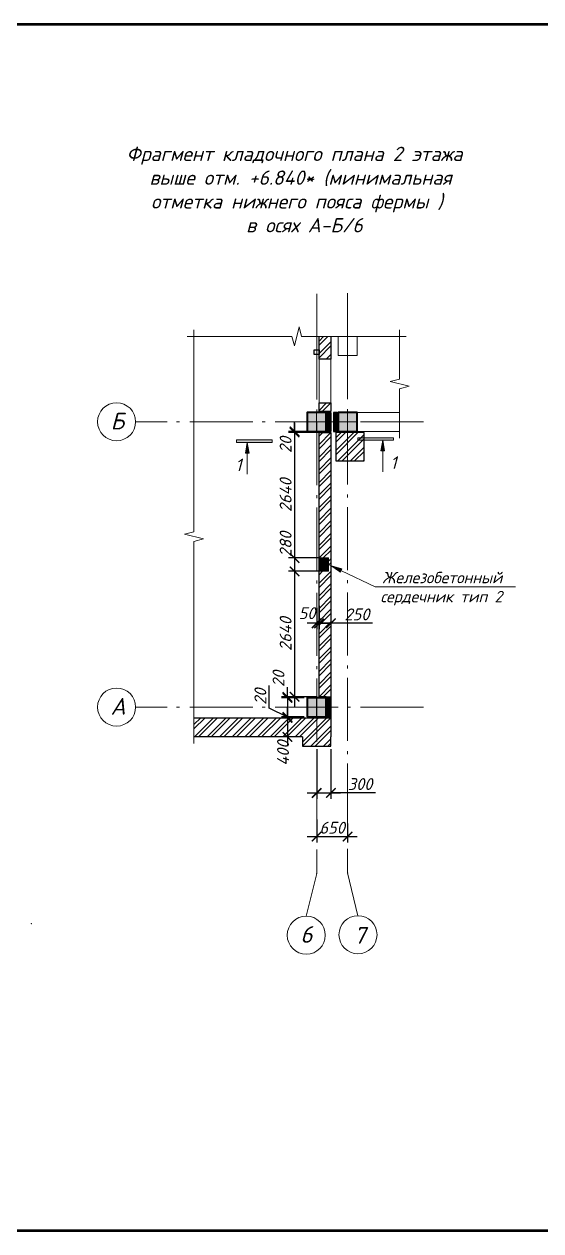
# Model space of a CAD drawing. Header units: millimetres. Extents: x -36573 to 311597, y -155058 to 0.
# Drawn here: x 222364 to 233229, y -124200 to -98823 of the extents above; entities that cross this region are included whole.
import ezdxf
from ezdxf import colors
from ezdxf.entities.mleader import LeaderData, LeaderLine
from ezdxf.enums import TextEntityAlignment as Align
from ezdxf.math import Vec2, Vec3

# ---------------------------------------------------------------- set-up
doc = ezdxf.new("R2010")
doc.units = ezdxf.units.MM
doc.header["$MEASUREMENT"] = 0
doc.linetypes.add('Double Dashed', pattern=[1797.222233, 1325, -211.666656, 63.333344, -197.222233])
doc.linetypes.add('штриховаяX2', pattern=[38.1, 25.4, -12.7])
doc.layers.get('0').update_dxf_attribs({"lineweight": 5})
doc.layers.add('#Hatch', color=7, linetype='Continuous', lineweight=5, true_color=0xadadad)
doc.layers.add('#Каркас', color=7, linetype='Continuous', lineweight=5, true_color=0x757575)
for name, color, linetype, lineweight in [('#Бетон', 10, 'Continuous', 15), ('#Выноски', 7, 'Continuous', 15), ('#размеры', 7, 'Continuous', 5), ('0_Ном._пера__99', 7, 'Continuous', 40), ('колонны_Ном._пера__94', 252, 'Continuous', 13), ('колонны_Ном._пера__99', 7, 'Continuous', 40), ('оси_Ном._пера__96', 7, 'Continuous', 5), ('оси_Ном._пера__97', 7, 'Continuous', 20), ('текст_Ном._пера__1', 7, 'Continuous', 0), ('чертеж_Ном._пера__96', 7, 'Continuous', 13), ('Штриховка', 7, 'Continuous', 9)]:
    doc.layers.add(name, color=color, linetype=linetype, lineweight=lineweight)
doc.layers.add('#стены наруж', color=7, linetype='Continuous')
doc.layers.add('колонны', color=7, linetype='Continuous')
doc.styles.add('STEP PR', font='isocpeui.ttf')
doc.dimstyles.new('SPDS', dxfattribs={"dimscale": 10, "dimtxt": 2.5, "dimasz": 2, "dimexe": 1.25, "dimexo": 0.625, "dimtad": 1, "dimdec": 0, "dimrnd": 0.001, "dimtxsty": 'STEP PR', "dimblk": 'ARCHTICK', "dimcen": 2.5, "dimdle": 2, "dimclrd": 256, "dimclre": 256, "dimclrt": 7, "dimadec": 0, "dimazin": 2, "dimtfac": 0.75, "dimtdec": 0, "dimtmove": 1, "dimatfit": 3, "dimfxl": 1, "dimtolj": 1, "dimarcsym": 1})
pattern_1 = [(45, (413166.046, -33979.112), (-17.6776695, 17.6776695), []), (135, (413166.046, -33979.112), (-17.6776695, -17.6776695), [])]
pattern_2 = [(45, (413166.05, -33979.11), (-132.58252, 132.58252), []), (45, (413254.43, -33979.11), (-132.58252, 132.58252), [])]
pattern_3 = [(45, (-11987.64, 0), (-132.58252, 132.58252), []), (45, (-11899.25, 0), (-132.58252, 132.58252), [])]

# ---------------------------------------------------------------- blocks, each defined once
blk = doc.blocks.new('Колонна_15_1', base_point=(22379, 71856))
at = {"layer": 'колонны_Ном._пера__94', "linetype": 'Continuous', "true_color": 0x919191}
blk.add_hatch(color=252, dxfattribs=at).paths.add_polyline_path([(22179, 71647), (22579, 71647), (22579, 72047), (22179, 72047)])
at = {"layer": 'колонны_Ном._пера__94', "linetype": 'Continuous', "true_color": 0x7d7d7d}
blk.add_hatch(color=8, dxfattribs=at).paths.add_polyline_path([(22179, 71647), (22579, 71647), (22579, 72047), (22179, 72047)])
at = {"layer": 'колонны_Ном._пера__99', "linetype": 'Continuous', "flags": 128}
blk.add_lwpolyline([(22179, 71647), (22579, 71647), (22579, 72047), (22179, 72047)], close=True, dxfattribs=at)
at = {"layer": 'колонны_Ном._пера__99', "color": 8, "linetype": 'Continuous', "true_color": 0x737373, "flags": 128}
blk.add_lwpolyline([(22179, 71647), (22579, 71647), (22579, 72047), (22179, 72047)], close=True, dxfattribs=at)
at = {"layer": 'оси_Ном._пера__96', "color": 253, "lineweight": 5, "true_color": 0x9c9c9c}
for points in [[(22179, 71847), (22579, 71847)], [(22179, 71847), (22579, 71847)], [(22379, 72047), (22379, 71647)], [(22379, 72047), (22379, 71647)]]:
    blk.add_lwpolyline(points, dxfattribs=at)
blk = doc.blocks.new('_ArchTick')
at = {"color": 0, "linetype": 'ByBlock', "const_width": 0.15}
blk.add_lwpolyline([(-0.5, -0.5), (0.5, 0.5)], dxfattribs=at)
blk = doc.blocks.new('*D3567')
at = {"layer": '#размеры', "lineweight": -2, "transparency": 16777216}
for p, q in [((228515, -115553), (228515, -116034)), ((229165, -115631), (229165, -116034)), ((228315, -115909), (229365, -115909))]:
    blk.add_line(p, q, dxfattribs=at)
at = {"layer": 'Defpoints', "color": 0, "transparency": 16777216}
for p in [(228515, -115490), (229165, -115569), (229165, -115909)]:
    blk.add_point(p, dxfattribs=at)
at = {"layer": '#размеры', "lineweight": -2, "transparency": 16777216, "xscale": 200, "yscale": 200, "zscale": 200, "rotation": 180}
blk.add_blockref('_ArchTick', (228515, -115909), dxfattribs=at)
at = {"layer": '#размеры', "lineweight": -2, "transparency": 16777216, "xscale": 200, "yscale": 200, "zscale": 200}
blk.add_blockref('_ArchTick', (229165, -115909), dxfattribs=at)
at = {"layer": '#размеры', "color": 7, "transparency": 16777216, "insert": (228840, -115722), "char_height": 250, "attachment_point": 5, "style": 'STEP PR'}
blk.add_mtext('\\A1;650', dxfattribs=at)
blk = doc.blocks.new('*D3570')
at = {"layer": '#размеры', "lineweight": -2, "transparency": 16777216}
for p, q in [((228565, -111059), (228565, -111549)), ((228815, -111059), (228815, -111549)), ((229015, -111424), (228365, -111424)), ((229690, -111424), (228815, -111424))]:
    blk.add_line(p, q, dxfattribs=at)
at = {"layer": 'Defpoints', "color": 0, "transparency": 16777216}
for p in [(228565, -110996), (228815, -110996), (228565, -111424)]:
    blk.add_point(p, dxfattribs=at)
at = {"layer": '#размеры', "lineweight": -2, "transparency": 16777216, "xscale": 200, "yscale": 200, "zscale": 200, "rotation": 180}
blk.add_blockref('_ArchTick', (228565, -111424), dxfattribs=at)
at = {"layer": '#размеры', "lineweight": -2, "transparency": 16777216, "xscale": 200, "yscale": 200, "zscale": 200}
blk.add_blockref('_ArchTick', (228815, -111424), dxfattribs=at)
at = {"layer": '#размеры', "color": 7, "transparency": 16777216, "insert": (229362, -111236), "char_height": 250, "attachment_point": 5, "style": 'STEP PR'}
blk.add_mtext('\\A1;250', dxfattribs=at)
blk = doc.blocks.new('*D3577')
at = {"layer": '#размеры', "lineweight": -2, "transparency": 16777216}
for p, q in [((227900, -112970), (227900, -112770)), ((228502, -112970), (227775, -112970)), ((228252, -112990), (227775, -112990)), ((227900, -112990), (227900, -112970)), ((227900, -112990), (227900, -113190))]:
    blk.add_line(p, q, dxfattribs=at)
at = {"layer": 'Defpoints', "color": 0, "transparency": 16777216}
for p in [(227900, -112970), (228315, -112990), (228565, -112970)]:
    blk.add_point(p, dxfattribs=at)
at = {"layer": '#размеры', "lineweight": -2, "transparency": 16777216, "xscale": 200, "yscale": 200, "zscale": 200}
for p, rotation in [((227900, -112970), 270), ((227900, -112990), 90)]:
    blk.add_blockref('_ArchTick', p, dxfattribs=dict(at, rotation=rotation))
at = {"layer": '#размеры', "color": 7, "transparency": 16777216, "insert": (227713, -112594), "char_height": 250, "attachment_point": 5, "rotation": 90, "style": 'STEP PR'}
blk.add_mtext('\\A1;20', dxfattribs=at)
blk = doc.blocks.new('*D3578')
at = {"layer": '#размеры', "lineweight": -2, "transparency": 16777216}
for p, q in [((228050, -107390), (228050, -107190)), ((228452, -107390), (227925, -107390)), ((228452, -107410), (227925, -107410)), ((228050, -107390), (228050, -107410)), ((228050, -107410), (228050, -107610))]:
    blk.add_line(p, q, dxfattribs=at)
at = {"layer": 'Defpoints', "color": 0, "transparency": 16777216}
for p in [(228050, -107410), (228515, -107390), (228515, -107410)]:
    blk.add_point(p, dxfattribs=at)
at = {"layer": '#размеры', "lineweight": -2, "transparency": 16777216, "xscale": 200, "yscale": 200, "zscale": 200}
for p, rotation in [((228050, -107390), 270), ((228050, -107410), 90)]:
    blk.add_blockref('_ArchTick', p, dxfattribs=dict(at, rotation=rotation))
at = {"layer": '#размеры', "color": 7, "transparency": 16777216, "insert": (227862, -107674), "char_height": 250, "attachment_point": 5, "rotation": 90, "style": 'STEP PR'}
blk.add_mtext('\\A1;20', dxfattribs=at)
blk = doc.blocks.new('*D3579')
at = {"layer": '#размеры', "lineweight": -2, "transparency": 16777216}
for p, q in [((228050, -107210), (228050, -110250)), ((228565, -107410), (227925, -107410)), ((228552, -110050), (227925, -110050))]:
    blk.add_line(p, q, dxfattribs=at)
at = {"layer": 'Defpoints', "color": 0, "transparency": 16777216}
for p in [(228627, -107410), (228050, -110050), (228615, -110050)]:
    blk.add_point(p, dxfattribs=at)
at = {"layer": '#размеры', "lineweight": -2, "transparency": 16777216, "xscale": 200, "yscale": 200, "zscale": 200}
for p, rotation in [((228050, -107410), 90), ((228050, -110050), 270)]:
    blk.add_blockref('_ArchTick', p, dxfattribs=dict(at, rotation=rotation))
at = {"layer": '#размеры', "color": 7, "transparency": 16777216, "insert": (227862, -108730), "char_height": 250, "attachment_point": 5, "rotation": 90, "style": 'STEP PR'}
blk.add_mtext('\\A1;2640', dxfattribs=at)
blk = doc.blocks.new('*D3580')
at = {"layer": '#размеры', "lineweight": -2, "transparency": 16777216}
for p, q in [((227518, -113205), (227518, -112730)), ((227900, -113400), (227518, -113205)), ((228252, -113390), (227775, -113390)), ((228252, -113410), (227775, -113410)), ((227900, -113390), (227900, -113190)), ((227900, -113390), (227900, -113410)), ((227900, -113390), (227900, -113410)), ((227900, -113410), (227900, -113610))]:
    blk.add_line(p, q, dxfattribs=at)
at = {"layer": 'Defpoints', "color": 0, "transparency": 16777216}
for p in [(227900, -113410), (228315, -113390), (228315, -113410)]:
    blk.add_point(p, dxfattribs=at)
at = {"layer": '#размеры', "lineweight": -2, "transparency": 16777216, "xscale": 200, "yscale": 200, "zscale": 200}
for p, rotation in [((227900, -113390), 270), ((227900, -113410), 90)]:
    blk.add_blockref('_ArchTick', p, dxfattribs=dict(at, rotation=rotation))
at = {"layer": '#размеры', "color": 7, "transparency": 16777216, "insert": (227331, -112967), "char_height": 250, "attachment_point": 5, "rotation": 90, "style": 'STEP PR'}
blk.add_mtext('\\A1;20', dxfattribs=at)
blk = doc.blocks.new('*D3573')
at = {"layer": '#размеры', "lineweight": -2, "transparency": 16777216}
for p, q in [((228252, -113410), (227775, -113410)), ((227900, -113210), (227900, -114010)), ((228152, -113810), (227775, -113810))]:
    blk.add_line(p, q, dxfattribs=at)
at = {"layer": 'Defpoints', "color": 0, "transparency": 16777216}
for p in [(228315, -113410), (227900, -113810), (228215, -113810)]:
    blk.add_point(p, dxfattribs=at)
at = {"layer": '#размеры', "lineweight": -2, "transparency": 16777216, "xscale": 200, "yscale": 200, "zscale": 200}
for p, rotation in [((227900, -113410), 90), ((227900, -113810), 270)]:
    blk.add_blockref('_ArchTick', p, dxfattribs=dict(at, rotation=rotation))
at = {"layer": '#размеры', "color": 7, "transparency": 16777216, "insert": (227807, -114154), "char_height": 250, "attachment_point": 5, "rotation": 90, "style": 'STEP PR'}
blk.add_mtext('\\A1;400', dxfattribs=at)
blk = doc.blocks.new('*D3575')
at = {"layer": '#размеры', "lineweight": -2, "transparency": 16777216}
for p, q in [((228515, -114072), (228515, -115117)), ((228815, -114072), (228815, -115117)), ((228315, -114992), (229015, -114992)), ((229755, -114992), (228815, -114992))]:
    blk.add_line(p, q, dxfattribs=at)
at = {"layer": 'Defpoints', "color": 0, "transparency": 16777216}
for p in [(228515, -114010), (228815, -114010), (228815, -114992)]:
    blk.add_point(p, dxfattribs=at)
at = {"layer": '#размеры', "lineweight": -2, "transparency": 16777216, "xscale": 200, "yscale": 200, "zscale": 200, "rotation": 180}
blk.add_blockref('_ArchTick', (228515, -114992), dxfattribs=at)
at = {"layer": '#размеры', "lineweight": -2, "transparency": 16777216, "xscale": 200, "yscale": 200, "zscale": 200}
blk.add_blockref('_ArchTick', (228815, -114992), dxfattribs=at)
at = {"layer": '#размеры', "color": 7, "transparency": 16777216, "insert": (229427, -114804), "char_height": 250, "attachment_point": 5, "style": 'STEP PR'}
blk.add_mtext('\\A1;300', dxfattribs=at)
blk = doc.blocks.new('*D3576')
at = {"layer": '#размеры', "lineweight": -2, "transparency": 16777216}
for p, q in [((228050, -109850), (228050, -110530)), ((228552, -110050), (227925, -110050)), ((228552, -110330), (227925, -110330))]:
    blk.add_line(p, q, dxfattribs=at)
at = {"layer": 'Defpoints', "color": 0, "transparency": 16777216}
for p in [(228615, -110050), (228050, -110330), (228615, -110330)]:
    blk.add_point(p, dxfattribs=at)
at = {"layer": '#размеры', "lineweight": -2, "transparency": 16777216, "xscale": 200, "yscale": 200, "zscale": 200}
for p, rotation in [((228050, -110050), 90), ((228050, -110330), 270)]:
    blk.add_blockref('_ArchTick', p, dxfattribs=dict(at, rotation=rotation))
at = {"layer": '#размеры', "color": 7, "transparency": 16777216, "insert": (227862, -109764), "char_height": 250, "attachment_point": 5, "rotation": 90, "style": 'STEP PR'}
blk.add_mtext('\\A1;280', dxfattribs=at)
blk = doc.blocks.new('*D3582')
at = {"layer": '#размеры', "lineweight": -2, "transparency": 16777216}
for p, q in [((228050, -110130), (228050, -113170)), ((228552, -110330), (227925, -110330)), ((228502, -112970), (227925, -112970))]:
    blk.add_line(p, q, dxfattribs=at)
at = {"layer": 'Defpoints', "color": 0, "transparency": 16777216}
for p in [(228615, -110330), (228050, -112970), (228565, -112970)]:
    blk.add_point(p, dxfattribs=at)
at = {"layer": '#размеры', "lineweight": -2, "transparency": 16777216, "xscale": 200, "yscale": 200, "zscale": 200}
for p, rotation in [((228050, -110330), 90), ((228050, -112970), 270)]:
    blk.add_blockref('_ArchTick', p, dxfattribs=dict(at, rotation=rotation))
at = {"layer": '#размеры', "color": 7, "transparency": 16777216, "insert": (227862, -111650), "char_height": 250, "attachment_point": 5, "rotation": 90, "style": 'STEP PR'}
blk.add_mtext('\\A1;2640', dxfattribs=at)
blk = doc.blocks.new('*U1129')
at = {"color": 0, "linetype": 'ByBlock', "lineweight": -2}
for p, q in [((26.56, 0), (26.87, 1.25)), ((26.87, 1.25), (27.5, -1.25)), ((26.56, 0), (0, 0)), ((27.5, -1.25), (27.81, 0)), ((54.37, 0), (27.81, 0))]:
    blk.add_line(p, q, dxfattribs=at)
blk = doc.blocks.new('*U1131')
at = {"color": 0, "linetype": 'ByBlock', "lineweight": -2}
for p, q in [((6.5, 0), (6.81, 1.25)), ((6.81, 1.25), (7.43, -1.25)), ((6.5, 0), (0, 0)), ((7.43, -1.25), (7.75, 0)), ((14.24, 0), (7.75, 0))]:
    blk.add_line(p, q, dxfattribs=at)
blk = doc.blocks.new('*U1128')
at = {"color": 0, "linetype": 'ByBlock', "lineweight": -2}
for p, q in [((13.76, 0), (14.07, 1.25)), ((14.07, 1.25), (14.7, -1.25)), ((13.76, 0), (0, 0)), ((14.7, -1.25), (15.01, 0)), ((28.77, 0), (15.01, 0))]:
    blk.add_line(p, q, dxfattribs=at)
blk = doc.blocks.new('сердечник280х200')
at = {"layer": '#Hatch'}
h = blk.add_hatch(dxfattribs=at)
h.set_pattern_fill('ANSI33', color=256, scale=500)
h.paths.add_polyline_path([(-140, -100), (140, -100), (140, 100), (-140, 100)])
at = {"layer": '#Бетон'}
blk.add_lwpolyline([(-140, -100), (140, -100), (140, 100), (-140, 100)], close=True, dxfattribs=at)
blk = doc.blocks.new('A$C762B6EB3')
at = {"layer": '#Hatch', "true_color": 0xdbdbdb}
h = blk.add_hatch(color=254, dxfattribs=at)
h.dxf.hatch_style = 1
h.paths.add_polyline_path([(-280, -200), (0, -200), (0, 0), (-280, 0)])
at = {"layer": '#Бетон'}
blk.add_lwpolyline([(-280, -200), (0, -200), (0, 0), (-280, 0)], close=True, dxfattribs=at)
at = {"layer": '#размеры'}
blk.add_blockref('сердечник280х200', (-140, -100), dxfattribs=at)
blk = doc.blocks.new('*D3584')
at = {"layer": '#размеры', "lineweight": -2, "transparency": 16777216}
for p, q in [((228515, -111101), (228515, -111549)), ((228565, -111059), (228565, -111549)), ((228515, -111424), (228315, -111424)), ((228565, -111424), (228515, -111424)), ((228565, -111424), (228765, -111424))]:
    blk.add_line(p, q, dxfattribs=at)
at = {"layer": 'Defpoints', "color": 0, "transparency": 16777216}
for p in [(228515, -111038), (228565, -110996), (228515, -111424)]:
    blk.add_point(p, dxfattribs=at)
at = {"layer": '#размеры', "lineweight": -2, "transparency": 16777216, "xscale": 200, "yscale": 200, "zscale": 200}
blk.add_blockref('_ArchTick', (228515, -111424), dxfattribs=at)
at = {"layer": '#размеры', "lineweight": -2, "transparency": 16777216, "xscale": 200, "yscale": 200, "zscale": 200, "rotation": 180}
blk.add_blockref('_ArchTick', (228565, -111424), dxfattribs=at)
at = {"layer": '#размеры', "color": 7, "transparency": 16777216, "insert": (228312, -111211), "char_height": 250, "attachment_point": 5, "style": 'STEP PR'}
blk.add_mtext('\\A1;50', dxfattribs=at)
blk = doc.blocks.new('*U393')
at = {"ltscale": 100}
h = blk.add_hatch(color=256, dxfattribs=at)
h.dxf.hatch_style = 1
h.paths.add_polyline_path([(665, 770), (665, 700), (1665, 700), (1665, 770)])
h = blk.add_hatch(color=256, dxfattribs=at)
h.dxf.hatch_style = 1
h.paths.add_polyline_path([(1415, 400), (1365, 400), (1315, 400), (1365, 700)])
at = {"linetype": 'Continuous', "ltscale": 100}
for p, q in [((665, 770), (1665, 770)), ((1665, 700), (665, 700)), ((1365, 700), (1315, 400)), ((1365, 700), (1415, 400)), ((1665, 770), (1665, 700)), ((1315, 400), (1365, 400)), ((1415, 400), (1365, 400))]:
    blk.add_line(p, q, dxfattribs=at)
blk.add_lwpolyline([(665, 770), (665, 700)], dxfattribs=at)
at = {"linetype": 'Continuous', "ltscale": 100, "extrusion": (1, 1e-16, 0), "elevation": 1365}
blk.add_lwpolyline([(-190, 0), (400, 0)], dxfattribs=at)
at = {"ltscale": 100, "style": 'STEP PR'}
blk.add_attdef('Nh', text='', height=350, dxfattribs=at).set_placement((1799, -102), align=Align.RIGHT)
blk = doc.blocks.new('*U3586')
at = {"ltscale": 100}
h = blk.add_hatch(color=256, dxfattribs=at)
h.dxf.hatch_style = 1
h.paths.add_polyline_path([(-335, 770), (-335, 700), (665, 700), (665, 770)])
h = blk.add_hatch(color=256, dxfattribs=at)
h.dxf.hatch_style = 1
h.paths.add_polyline_path([(-85, 400), (-35, 400), (15, 400), (-35, 700)])
at = {"linetype": 'Continuous', "ltscale": 100}
for p, q in [((-335, 770), (-335, 700)), ((665, 770), (-335, 770)), ((-335, 700), (665, 700)), ((-35, 700), (-85, 400)), ((-35, 700), (15, 400)), ((-85, 400), (-35, 400)), ((15, 400), (-35, 400))]:
    blk.add_line(p, q, dxfattribs=at)
blk.add_lwpolyline([(665, 770), (665, 700)], dxfattribs=at)
at = {"linetype": 'Continuous', "ltscale": 100, "extrusion": (-1, 1e-16, 0), "elevation": 35}
blk.add_lwpolyline([(190, 0), (-400, 0)], dxfattribs=at)
at = {"ltscale": 100, "style": 'STEP PR'}
blk.add_attdef('Nh', text='', height=350, dxfattribs=at).set_placement((-192, -102), align=Align.RIGHT)

msp = doc.modelspace()

# ---------------------------------------------------------------- hatches: boundary and pattern name
at = {"layer": '#Hatch'}
h = msp.add_hatch(dxfattribs=at)
h.set_pattern_fill('ANSI32', color=256, scale=500)
h.set_pattern_definition(pattern_3)
h.paths.add_polyline_path([(228564.87483, -105390.93044), (228814.87436, -105390.93044), (228814.87436, -105869.4852), (228564.87483, -105869.4852)])
h = msp.add_hatch(dxfattribs=at)
h.set_pattern_fill('ANSI32', color=256, scale=500)
h.set_pattern_definition(pattern_2)
h.paths.add_polyline_path([(228814.87521, -106969.50431), (228814.87521, -106789.52005), (228565.08192, -106789.52005), (228565.2609, -106969.50431)])
h = msp.add_hatch(dxfattribs=at)
h.set_pattern_fill('ANSI37', color=256, scale=200)
h.set_pattern_definition(pattern_1)
h.paths.add_polyline_path([(228945.16515, -106989.50446), (228865.16858, -106989.50446), (228865.16858, -107189.50446), (228945.16515, -107189.50446)])
h.paths.add_polyline_path([(228945.16515, -107189.50446), (228865.16858, -107189.50446), (228865.16858, -107389.50446), (228945.16515, -107389.50446)])
h.paths.add_polyline_path([(228814.87521, -107189.50446), (228734.87864, -107189.50446), (228734.87864, -107389.50446), (228814.87521, -107389.50446)])
h.paths.add_polyline_path([(228814.87521, -106989.50446), (228734.87864, -106989.50446), (228734.87864, -107189.50446), (228814.87521, -107189.50446)])
h = msp.add_hatch(dxfattribs=at)
h.set_pattern_fill('ANSI32', color=256, scale=500)
h.paths.add_polyline_path([(228814.87521, -107409.50463), (228564.87521, -107409.50463), (228564.87521, -110049.50455), (228764.87521, -110049.50455), (228764.87521, -110329.50455), (228564.87521, -110329.50455), (228564.87521, -112969.50446), (228714.58289, -112969.50446), (228814.87521, -112969.50446)])
h = msp.add_hatch(dxfattribs=at)
h.set_pattern_fill('ANSI32', color=256, scale=500)
h.set_pattern_definition(pattern_3)
h.paths.add_polyline_path([(229514.75044, -108009.50446), (229514.75559, -107409.50446), (228915.16858, -107409.50446), (228915.16515, -108009.50446)])
h = msp.add_hatch(dxfattribs=at)
h.set_pattern_fill('ANSI37', color=256, scale=200)
h.set_pattern_definition(pattern_1)
h.paths.add_polyline_path([(228814.87521, -112969.50446), (228714.58289, -112969.50446), (228714.58289, -113189.50446), (228814.87521, -113189.50446)])
edge = h.paths.add_edge_path()
edge.add_line((228814.87521, -113189.50446), (228714.58289, -113189.50446))
edge.add_line((228714.58289, -113189.50446), (228714.58289, -113374.56091))
edge.add_arc((228472.10577, -113392.03268), 243.10578, -4.121345682, 4.121345682, ccw=False)
edge.add_arc((228747.67311, -113868.73766), 460.42382, 85.878654318, 94.121345682, ccw=False)
edge.add_line((228780.76332, -113409.50446), (228814.87521, -113409.50446))
edge.add_line((228814.87521, -113409.50446), (228814.87521, -113189.50446))
h = msp.add_hatch(dxfattribs=at)
h.set_pattern_fill('ANSI32', color=256, scale=500)
h.set_pattern_definition(pattern_2)
edge = h.paths.add_edge_path(flags=17)
edge.add_line((228814.87521, -113409.50446), (228350.03763, -113409.50446))
edge.add_arc((228510.62117, -113286.01165), 202.57727, 217.561195905, 292.542638093)
edge.add_arc((228753.75882, -113384.3295), 187.78779, 208.21458933, 288.993114138)
edge.add_line((228814.87521, -113561.89369), (228814.87521, -113409.50446))
edge = h.paths.add_edge_path()
edge.add_line((225934.02698, -113409.50446), (225934.02698, -113809.50446))
edge.add_line((225934.02698, -113809.50446), (228214.87521, -113809.50446))
edge.add_line((228214.87521, -113809.50446), (228214.87521, -114009.50446))
edge.add_line((228214.87521, -114009.50446), (228814.87521, -114009.50446))
edge.add_line((228814.87521, -114009.50446), (228814.87521, -113809.50446))
edge.add_line((228814.87521, -113809.50446), (228814.87521, -113561.89369))
edge.add_arc((228753.75882, -113384.3295), 187.78779, 208.21458933, 288.993114138, ccw=False)
edge.add_arc((228510.62117, -113286.01165), 202.57727, 217.561195905, 292.542638093, ccw=False)
edge.add_line((228350.03763, -113409.50446), (225934.02698, -113409.50446))

# ---------------------------------------------------------------- linework, layer by layer
at = {"layer": '#Каркас', "lineweight": 30}
msp.add_lwpolyline([(228463.84288, -105669.50446), (228563.84288, -105669.50446), (228563.84288, -105769.50446), (228463.84288, -105769.50446)], close=True, dxfattribs=at)
at = {"layer": '#размеры'}
msp.add_lwpolyline([(228814.87521, -106789.52005), (228565.08192, -106789.52005), (228564.87521, -105869.4852), (228814.87436, -105869.4852)], close=True, dxfattribs=at)
at = {"layer": '#стены наруж', "lineweight": 30}
for points in [[(228814.8687, -105390.93044), (228814.87478, -105869.48508), (228564.87478, -105869.48531), (228564.87483, -105390.93044)], [(228564.72905, -112969.50446), (228564.87521, -107409.50463), (228814.87521, -107409.50463)], [(228814.87521, -107409.50463), (228814.87521, -113409.50446), (228714.58289, -113409.50446), (228714.58289, -112969.50446), (228564.72905, -112969.50446)], [(228714.58289, -112969.50446), (228814.87521, -112969.50446)], [(225934.02698, -113409.50446), (228814.87521, -113409.50446), (228814.87521, -113809.50446)], [(228214.87521, -113809.50446), (225934.02698, -113809.50446)], [(228214.87521, -113809.50446), (228214.87521, -114009.50446), (228814.87521, -114009.50446), (228814.87521, -113809.50446)]]:
    msp.add_lwpolyline(points, dxfattribs=at)
for points in [[(228814.87521, -106969.50431), (228565.2609, -106969.50431), (228565.08192, -106789.52005), (228814.87521, -106789.52005)], [(228734.87864, -106989.50446), (228814.87521, -106989.50446), (228814.87521, -107389.50446), (228734.87864, -107389.50446)], [(228945.16515, -106989.50446), (228865.16858, -106989.50446), (228865.16858, -107389.50446), (228945.16515, -107389.50446)], [(229514.75044, -108009.50446), (229514.75559, -107409.50446), (228915.16858, -107409.50446), (228915.16515, -108009.50446)]]:
    msp.add_lwpolyline(points, close=True, dxfattribs=at)
at = {"layer": 'Defpoints', "color": 8, "linetype": 'штриховаяX2', "lineweight": 5, "ltscale": 5, "true_color": 0x737373, "const_width": 0.5}
msp.add_lwpolyline([(225934.02698, -112989.50446), (228314.58289, -112989.50446), (228314.58289, -113389.50446), (225934.02698, -113389.50446)], dxfattribs=at)
at = {"layer": 'оси_Ном._пера__96', "linetype": 'Double Dashed'}
for p, q in [((228514.87521, -105393.80818), (228514.87521, -104493.81018)), ((229164.87521, -105384.07726), (229164.87521, -104484.07926)), ((228514.87521, -105393.80818), (228514.87521, -116682.23141)), ((229164.87521, -105384.07726), (229164.87521, -116672.5005)), ((230764.04619, -107189.50446), (224707.29243, -107189.50446)), ((230764.04619, -113189.50446), (224707.29243, -113189.50446)), ((228514.87521, -116682.23141), (228296.20218, -117582.22941)), ((229164.87521, -116672.5005), (229383.54823, -117572.4985))]:
    msp.add_line(p, q, dxfattribs=at)
for p in [(228514.87521, -116682.23141), (228514.87521, -116682.23141), (229164.87521, -116672.5005), (229164.87521, -116672.5005), (222514.87521, -117741.43516), (222514.87521, -117741.43516)]:
    msp.add_point(p, dxfattribs=at)
at = {"layer": 'оси_Ном._пера__97', "linetype": 'Continuous'}
for centre in [(224307.31145, -107185.60375), (224307.31145, -113185.60375), (228296.20218, -117982.22941), (229383.54823, -117972.4985)]:
    msp.add_ellipse(centre, major_axis=(282.84271, 282.84271), ratio=1, start_param=3.926990817, end_param=10.2101761242, dxfattribs=at)
at = {"layer": 'чертеж_Ном._пера__96'}
for points in [[(229364.84747, -105390.93044), (229364.87521, -105789.49018), (228964.87521, -105789.49018), (228964.84747, -105390.93044)], [(230256.7916, -107389.50446), (229365.16515, -107389.50446), (229365.16515, -106989.50446), (230256.7916, -106989.50446)]]:
    msp.add_lwpolyline(points, dxfattribs=at)
at = {"layer": 'Штриховка', "color": 3, "lineweight": 53}
msp.add_lwpolyline([(206065.44188, -98823.15259), (259580.35328, -98823.15259), (259580.35328, -124200.42943), (206065.44188, -124200.42943)], close=True, dxfattribs=at)
at = {"layer": 'Штриховка'}
msp.add_lwpolyline([(228564.87483, -105390.93044), (228814.87436, -105390.93044), (228814.87436, -105869.4852), (228564.87483, -105869.4852)], close=True, dxfattribs=at)

# ---------------------------------------------------------------- block references
at = {"layer": '#Выноски', "xscale": 0.75, "yscale": 0.75, "zscale": 0.75}
msp.add_blockref('*U3586', (227081.33258, -108145.34293), dxfattribs=at).add_auto_attribs({'Nh': '1'})
at = {"layer": '#Выноски'}
ref = msp.add_blockref('*U393', (228880.22419, -108099.04192), dxfattribs=dict(at, xscale=0.75, yscale=0.75, zscale=0.75))
ref.add_attrib('Nh', '1', dxfattribs={"layer": '0', "ltscale": 100, "height": 262.5, "style": 'STEP PR'}).set_placement((230196.43368, -108175.41751), align=Align.RIGHT)
at = {"xscale": -160, "yscale": 160, "zscale": 160}
for name, p, rotation in [('*U1129', (225934.02698, -113949.50446), 270), ('*U1128', (225794.02698, -105390.93044), 180), ('*U1131', (230256.7916, -107529.50446), 270)]:
    msp.add_blockref(name, p, dxfattribs=dict(at, rotation=rotation))
at = {"color": 1, "lineweight": 30, "rotation": 90}
msp.add_blockref('A$C762B6EB3', (228564.87521, -110049.50455), dxfattribs=at)
at = {"layer": 'колонны'}
for p in [(228514.58289, -107180.56515), (229165.16515, -107180.56515), (228514.58289, -113180.56515)]:
    msp.add_blockref('Колонна_15_1', p, dxfattribs=at)

# ---------------------------------------------------------------- texts
at = {"layer": '0_Ном._пера__99', "linetype": 'Continuous', "insert": (224201.78078, -102301.62638), "char_height": 300, "width": 8099.8806738, "attachment_point": 4, "style": 'STEP PR'}
msp.add_mtext('\\pi314.37;Фрагмент кладочного плана 2 этажа\\P\\pi797.21;выше отм. +6.840* (минимальная \\P\\pi831.53;отметка нижнего пояса фермы )\\P\\pi2638.7; в осях A-Б/6', dxfattribs=at)
at = {"layer": 'текст_Ном._пера__1', "linetype": 'Continuous', "char_height": 350, "attachment_point": 7, "style": 'STEP PR'}
for s, insert in [('\\A1;Б', (224182.43336, -107345.54176)), ('\\A1;A', (224182.43336, -113345.54176)), ('\\A1;6', (228171.32409, -118142.16743)), ('\\A1;7', (229296.65624, -118162.09827))]:
    msp.add_mtext(s, dxfattribs=dict(at, insert=insert))

# ---------------------------------------------------------------- dimensions: what is measured, and where the dimension line sits
at = {"layer": '#размеры'}
for base, p1, p2, picture, middle in [((228049.92447, -107409.50463), (228514.58289, -107389.50446), (228514.58289, -107409.50463), '*D3578', (228049.92447, -107673.93273)), ((228049.92447, -110329.50455), (228614.87521, -110049.50455), (228614.87521, -110329.50455), '*D3576', (228049.92447, -109764.04708)), ((227900.07063, -112969.50446), (228314.58289, -112989.50446), (228564.72905, -112969.50446), '*D3577', (227900.07063, -112594.20107)), ((227900.07063, -113409.50446), (228314.58289, -113389.50446), (228314.58289, -113409.50446), '*D3580', (227518.3748, -113142.22241)), ((227900.07063, -113809.50446), (228314.58289, -113409.50446), (228214.87521, -113809.50446), '*D3573', (227994.26717, -114153.54016))]:
    dim = msp.add_linear_dim(base=base, p1=p1, p2=p2, angle=90, dimstyle='SPDS', override={"dimscale": 100}, dxfattribs=at)
    dim.commit()
    dim.dimension.update_dxf_attribs({"geometry": picture, "text_midpoint": middle, "dimtype": 160})
for base, p1, p2, picture, middle in [((228049.92447, -110049.50455), (228627.19251, -107409.50463), (228614.87521, -110049.50455), '*D3579', (227862.42447, -108729.50459)), ((228049.92447, -112969.50446), (228614.87521, -110329.50455), (228564.72905, -112969.50446), '*D3582', (227862.42447, -111649.50451))]:
    dim = msp.add_linear_dim(base=base, p1=p1, p2=p2, angle=90, dimstyle='SPDS', override={"dimscale": 100}, dxfattribs=at)
    dim.commit()
    dim.dimension.update_dxf_attribs({"geometry": picture, "text_midpoint": middle})
for base, p1, p2, override, picture, middle in [((228514.87521, -111423.77698), (228564.78092, -110996.23975), (228514.87521, -111038.0198), {"dimscale": 100}, '*D3584', (228312.07492, -111398.01263)), ((228564.78092, -111423.77698), (228814.87521, -110996.23844), (228564.78092, -110996.23975), {"dimscale": 100, "dimtxsty": 'STEP PR'}, '*D3570', (229362.32137, -111423.77698)), ((228814.87521, -114991.79525), (228514.87521, -114009.50446), (228814.87521, -114009.50446), {"dimscale": 100}, '*D3575', (229426.51496, -114924.16312)), ((229164.87521, -115909.12532), (228514.87521, -115490.47655), (229164.87521, -115568.83671), {"dimscale": 100, "dimtxsty": 'STEP PR'}, '*D3567', (228839.87521, -115909.12532))]:
    dim = msp.add_linear_dim(base=base, p1=p1, p2=p2, dimstyle='SPDS', override=override, dxfattribs=at)
    dim.commit()
    dim.dimension.update_dxf_attribs({"geometry": picture, "text_midpoint": middle, "dimtype": 160})

# ---------------------------------------------------------------- leaders
at = {"layer": '#Выноски'}
ml = msp.add_multileader_mtext('Standard', dxfattribs=at)
ml.set_content('Железобетонный\\Pсердечник тип 2', color=256, style='STEP PR')
ml.set_leader_properties(color=256, linetype='ByLayer', lineweight=-1)
ml.build(insert=Vec2(0, 0))
ml.multileader.update_dxf_attribs({"text_left_attachment_type": 6, "text_right_attachment_type": 6, "dogleg_length": 0, "arrow_head_size": 300})
ctx = ml.context
ctx.base_point, ctx.char_height, ctx.arrow_head_size, ctx.landing_gap_size, ctx.plane_origin = Vec3(229744.43136, -110653.59185), 240, 300, 100, Vec3(230585.18353, -121563.28257)
ctx.left_attachment, ctx.right_attachment, ctx.text_align_type = 6, 6, 2
notes = []
notes.append((ctx, [(0, (1, 1, 0), (229744.43136, -110653.59185), (1, 0), 0, [(0, [(228764.87521, -110189.50455)], 0, [])])]))
ctx.mtext.insert, ctx.mtext.rotation, ctx.mtext.width, ctx.mtext.defined_height, ctx.mtext.alignment, ctx.mtext.flow_direction = Vec3(232417.70408, -110341.59185), 6.2831853072, 2820.9357481, 1070.18512, 3, 5
for ctx, leaders in notes:
    for number, flags, end, landing, length, lines in leaders:
        leader = LeaderData()
        leader.index, (leader.has_last_leader_line, leader.has_dogleg_vector, leader.attachment_direction) = number, flags
        leader.last_leader_point, leader.dogleg_vector, leader.dogleg_length = Vec3(end), Vec3(landing), length
        for number, points, colour, breaks in lines:
            line = LeaderLine()
            line.index, line.vertices, line.color, line.breaks = number, Vec3.list(points), colors.encode_raw_color(colour), breaks
            leader.lines.append(line)
        ctx.leaders.append(leader)

doc.saveas('drawing.dxf')
